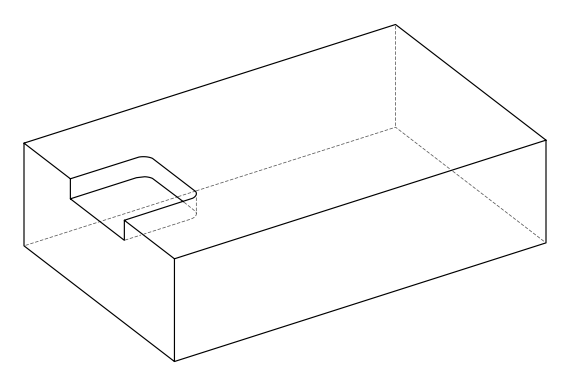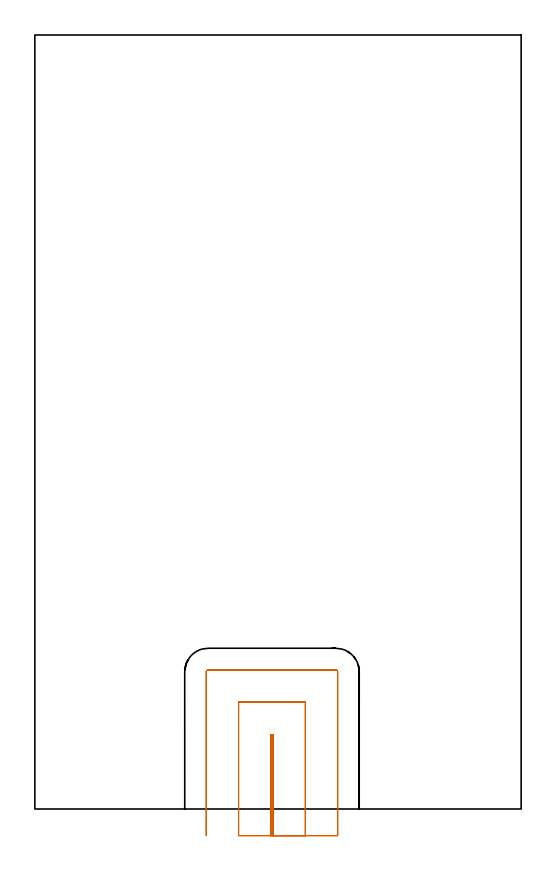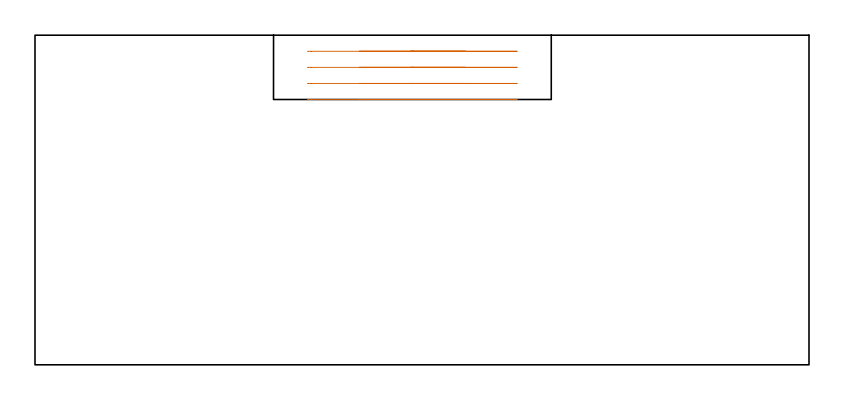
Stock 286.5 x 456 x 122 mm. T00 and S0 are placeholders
(PLAN: 1 operations, 0 tool changes, 6.1 min)
(1 MILL_SLOT | SLOT_PARTIAL_RECTANGULAR | UGT0201_109 | Follow Part, ap 6.35, ae 75% | 6.13 min | 229752 mm3)
(TOOL UGT0201_109 | End Mill 25.4 mm | D25.4 FL25 Z2)
(OP 1 MILL_SLOT)
G17 G21 G94 G90
T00 M6
G54
G17 G0 G90 X140.3 Y-15.7 S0 M3
G43 Z132. H0
Z116.05
G94 G1 Y-12.7 F250.
Y43.9 F500.
X139.1
Y-12.7
Y-15.7 F250.
X159.35
Y-12.7
Y62.95 F500.
X120.05
Y-12.7
Y-15.7 F250.
X178.4
Y-12.7
Y80.8 F500.
G3 X177.2 Y82. R1.2
G1 X102.2
G3 X101. Y80.8 R1.2
G1 Y-12.7
Y-15.7 F250.
G0 X140.3 Z110.1
G1 Y-12.7
Y43.9 F500.
X139.1
Y-12.7
Y-15.7 F250.
X159.35
Y-12.7
Y62.95 F500.
X120.05
Y-12.7
Y-15.7 F250.
X178.4
Y-12.7
Y80.8 F500.
G3 X177.2 Y82. R1.2
G1 X102.2
G3 X101. Y80.8 R1.2
G1 Y-12.7
Y-15.7 F250.
G0 X140.3 Z104.15
G1 Y-12.7
Y43.9 F500.
X139.1
Y-12.7
Y-15.7 F250.
X159.35
Y-12.7
Y62.95 F500.
X120.05
Y-12.7
Y-15.7 F250.
X178.4
Y-12.7
Y80.8 F500.
G3 X177.2 Y82. R1.2
G1 X102.2
G3 X101. Y80.8 R1.2
G1 Y-12.7
Y-15.7 F250.
G0 X140.3 Z98.2
G1 Y-12.7
Y43.9 F500.
X139.1
Y-12.7
Y-15.7 F250.
X159.35
Y-12.7
Y62.95 F500.
X120.05
Y-12.7
Y-15.7 F250.
X178.4
Y-12.7
Y80.8 F500.
G3 X177.2 Y82. R1.2
G1 X102.2
G3 X101. Y80.8 R1.2
G1 Y-12.7
Y-15.7 F250.
G0 Z132.
M5
M2
